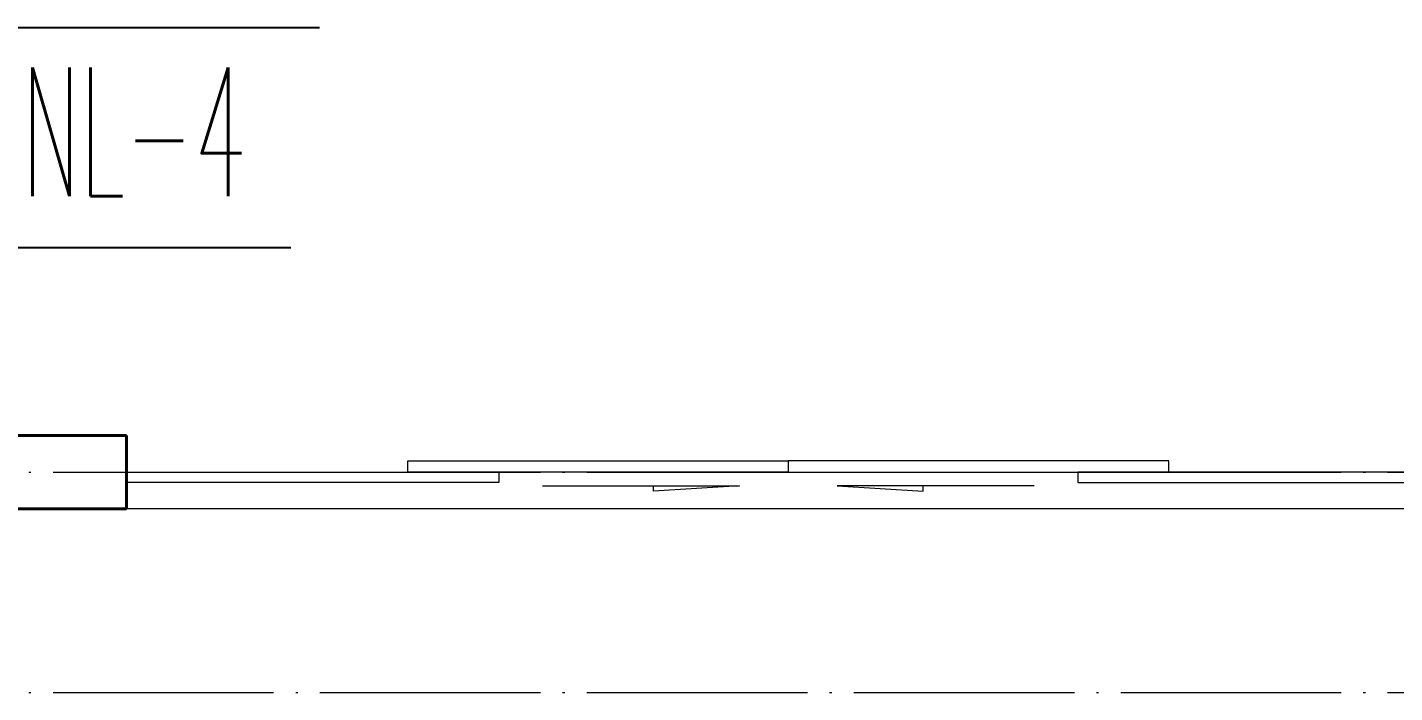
# Model space of a CAD drawing. Extents: x 27938 to 1042331, y -235042 to 1535213.
# Drawn here: x 698497 to 702216, y 674857 to 676668 of the extents above; entities that cross this region are included whole.
import ezdxf

# ---------------------------------------------------------------- set-up
doc = ezdxf.new("R2010")
doc.units = 0
doc.header["$LTSCALE"] = 1000
doc.header["$MEASUREMENT"] = 0
doc.linetypes.add('DOTE', pattern=[2.42, 2, -0.2, 0.02, -0.2])
doc.layers.add('DIM_凝结', color=3, linetype='Continuous')
doc.layers.add('DIM_污水', color=3, linetype='Continuous')
for name, color, linetype, lineweight in [('DOTE', 19, 'DOTE', 9), ('WALL', 9, 'Continuous', 40), ('WINDOW', 8, 'Continuous', 15)]:
    doc.layers.add(name, color=color, linetype=linetype, lineweight=lineweight)
doc.styles.add('_TWT_SERIAL', font='simplex.shx', dxfattribs={"width": 0.6, "oblique": 10, "height": 3, "bigfont": 'aadri.shx'})

# ---------------------------------------------------------------- blocks, each defined once
blk = doc.blocks.new('HFTHFFGHFH')
at = {"layer": 'DOTE', "linetype": 'DOTE', "ltscale": 0.3}
for p, q in [((534316.6, 598248.8), (587116.6, 598248.8)), ((534316.6, 597648.8), (587116.6, 597648.8))]:
    blk.add_line(p, q, dxfattribs=at)
blk = doc.blocks.new('$DorLib2D$00000138')
at = {"color": 0, "linetype": 'Continuous'}
for p, q in [((-0.2875, 0), (-0.2875, 0.1538)), ((-0.2875, 0.1538), (0, 0.1538)), ((0, 0.1538), (0, 0)), ((0.2875, 0.1538), (0, 0.1538)), ((0.2875, 0), (0.2875, 0.1538)), ((-0.5, -0.1399), (-0.5, 0)), ((-0.5, 0), (-0.2188, 0)), ((0, 0), (-0.2875, 0)), ((-0.2188, 0), (-0.2188, -0.1399)), ((0, 0), (0.2875, 0)), ((0.2188, 0), (0.2188, -0.1399)), ((0.5, 0), (0.2188, 0)), ((0.5, 0), (0.5, -0.1946)), ((0.5, -0.1399), (0.5, 0)), ((-0.2188, -0.1399), (-0.5, -0.1399)), ((0.2188, -0.1399), (0.5, -0.1399)), ((-0.1857, -0.186), (-0.037, -0.186)), ((-0.037, -0.186), (-0.1019, -0.2583)), ((-0.1019, -0.2583), (-0.1019, -0.186)), ((0.1857, -0.186), (0.037, -0.186)), ((0.037, -0.186), (0.1019, -0.2583)), ((0.1019, -0.2583), (0.1019, -0.186))]:
    blk.add_line(p, q, dxfattribs=at)

msp = doc.modelspace()

# ---------------------------------------------------------------- linework, layer by layer
at = {"layer": 'DIM_凝结'}
msp.add_line((698236.6, 676068.9), (699213.4, 676068.9), dxfattribs=at)
at = {"layer": 'DIM_污水'}
msp.add_line((698236.6, 676668.1), (699291.8, 676668.1), dxfattribs=at)
at = {"layer": 'WALL', "color": 8}
for p, q in [((698766.6, 675557.2), (697816.6, 675557.2)), ((698766.6, 675357.2), (698766.6, 675557.2)), ((697816.6, 675357.2), (698766.6, 675357.2))]:
    msp.add_line(p, q, dxfattribs=at)
at = {"layer": 'WINDOW'}
msp.add_line((702366.6, 675357.2), (698766.6, 675357.2), dxfattribs=at)

# ---------------------------------------------------------------- block references
msp.add_blockref('HFTHFFGHFH', (146100, 77208.4))
at = {"layer": 'WINDOW', "xscale": -3600, "yscale": -199.9999999990687, "zscale": -3600, "rotation": 180.0000000002223}
msp.add_blockref('$DorLib2D$00000138', (700566.6, 675457.2), dxfattribs=at)

# ---------------------------------------------------------------- texts
at = {"layer": 'DIM_凝结', "color": 7, "style": '_TWT_SERIAL', "width": 0.48}
msp.add_text('NL-4', height=350, dxfattribs=at).set_placement((698481.7, 676208.9))

doc.saveas('drawing.dxf')
